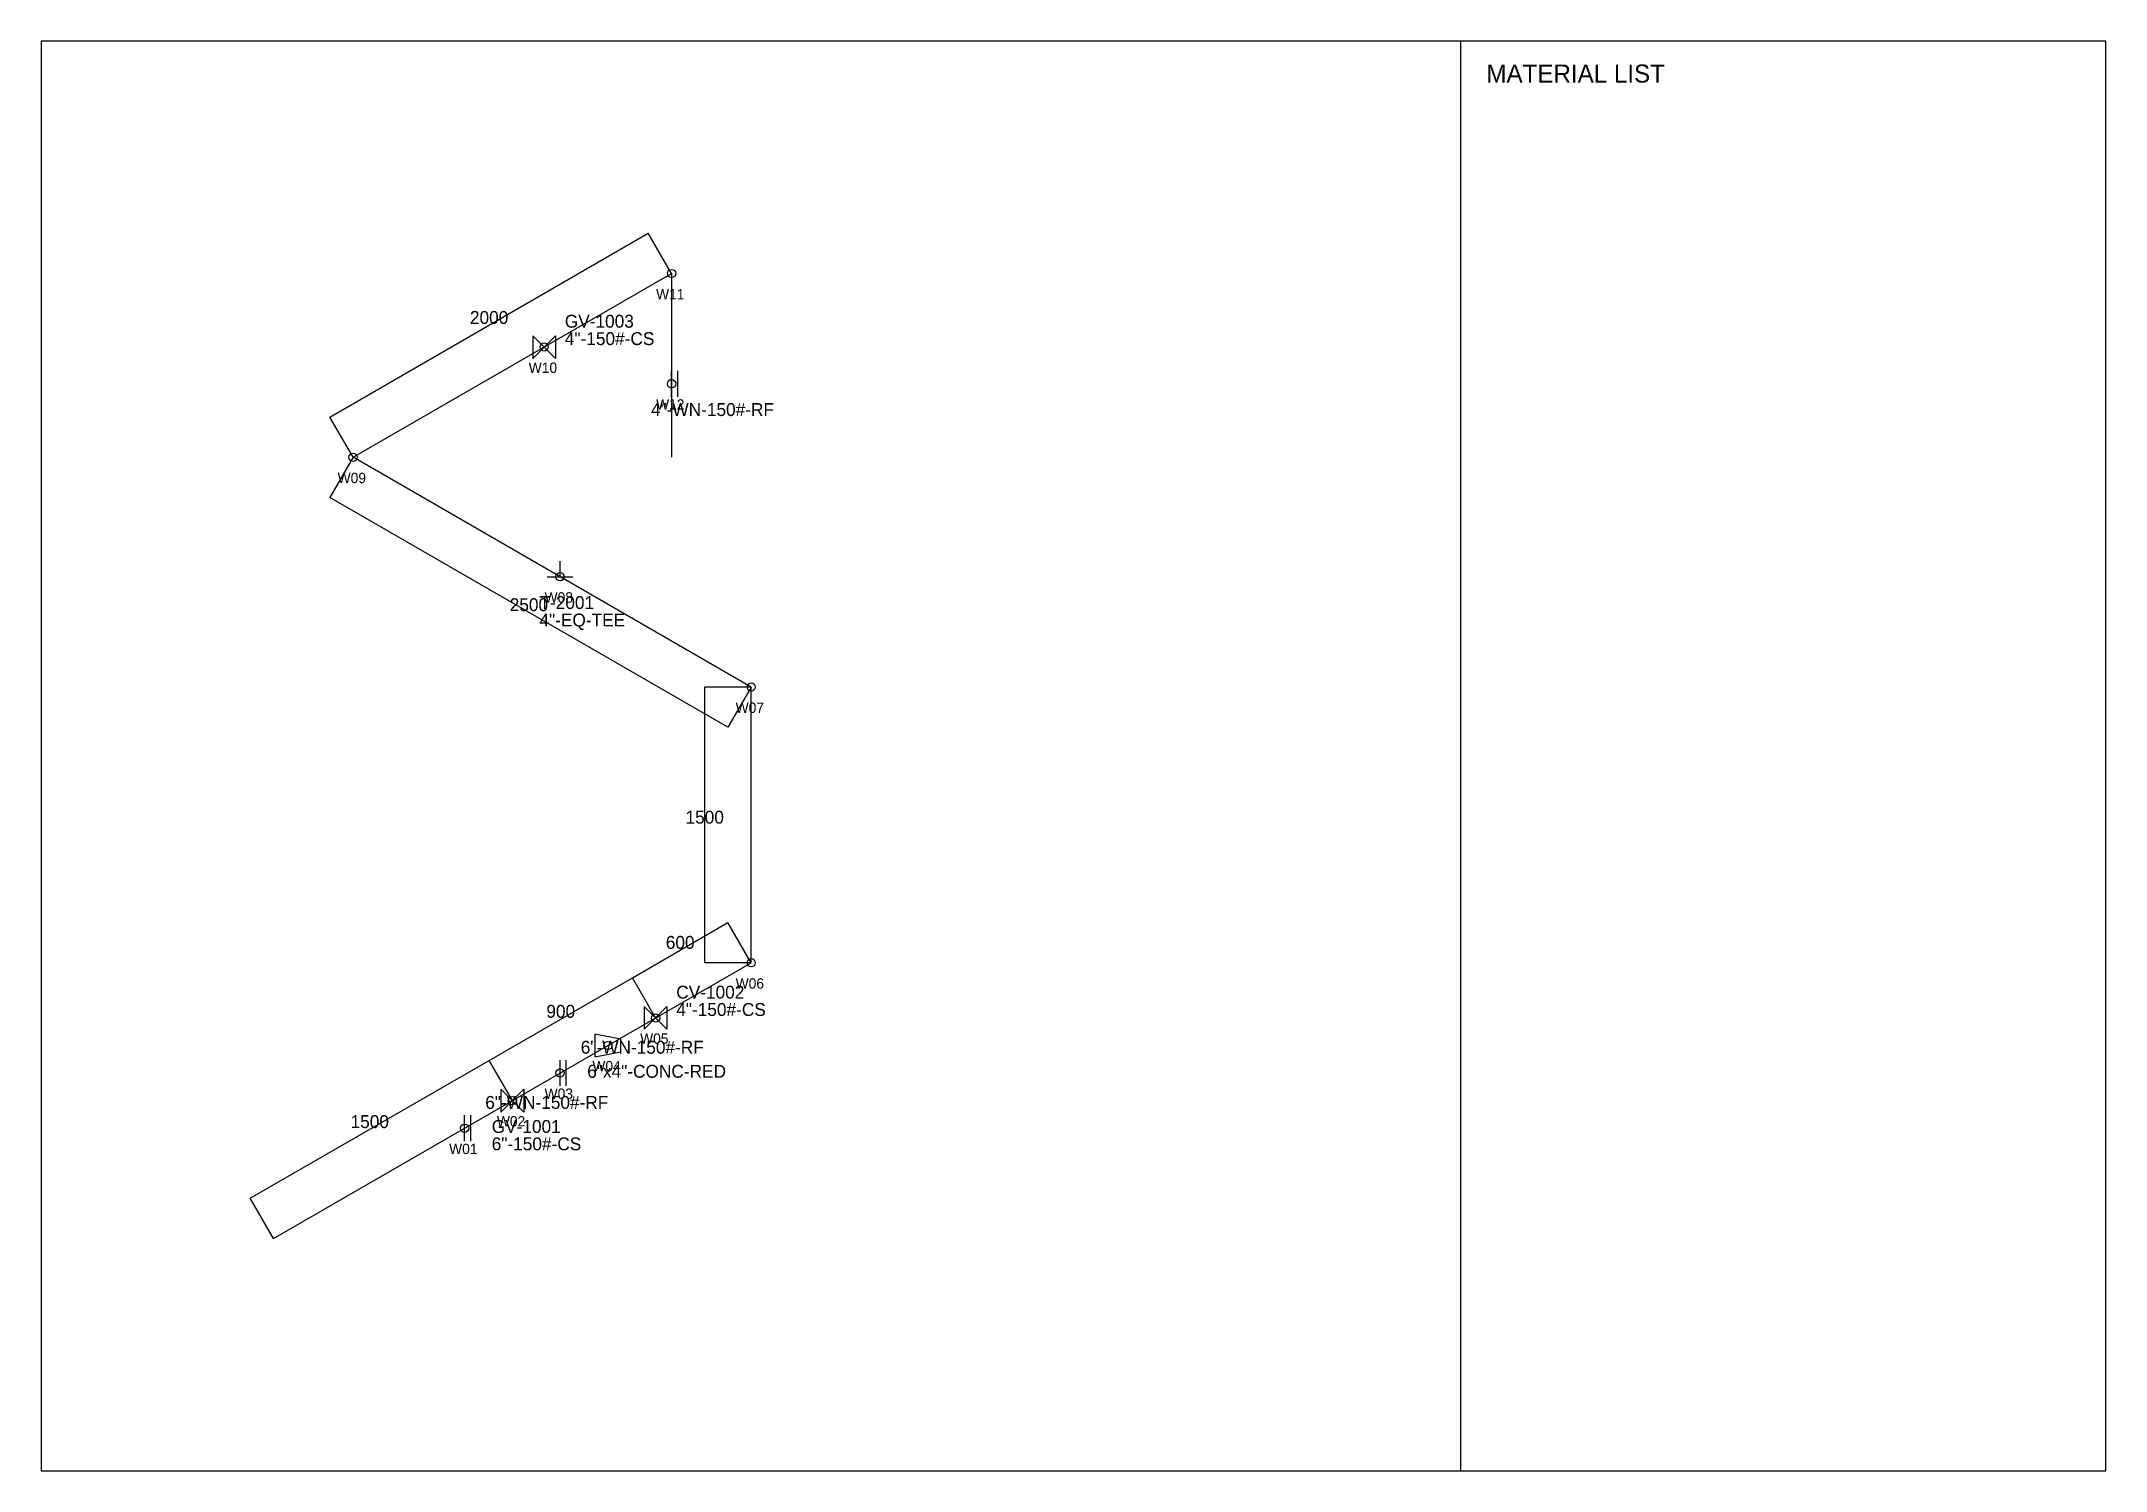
# Model space of a CAD drawing. Header units: metres. Extents: x 10 to 410, y 10 to 287.
import ezdxf
from ezdxf.enums import TextEntityAlignment as Align

# ---------------------------------------------------------------- set-up
doc = ezdxf.new("R2010")
doc.units = ezdxf.units.M
for name, color, linetype in [('ISO_ANNOTATION', 2, 'Continuous'), ('ISO_DIMENSION', 4, 'Continuous'), ('ISO_FRAME', 8, 'Continuous'), ('ISO_PIPE', 7, 'Continuous'), ('ISO_SYMBOL', 3, 'Continuous'), ('ISO_WELD', 6, 'Continuous')]:
    doc.layers.add(name, color=color, linetype=linetype)

msp = doc.modelspace()

# ---------------------------------------------------------------- linework, layer by layer
at = {"layer": 'ISO_DIMENSION'}
for p, q in [((65.92, 214.18), (127.62, 249.79)), ((132.12, 242), (127.62, 249.79)), ((70.42, 206.38), (65.92, 214.18)), ((70.42, 206.38), (65.92, 198.59)), ((143.04, 154.06), (65.92, 198.59)), ((138.54, 108.43), (138.54, 161.86)), ((147.54, 161.86), (138.54, 161.86)), ((147.54, 161.86), (143.04, 154.06)), ((124.53, 105.54), (143.04, 116.22)), ((147.54, 108.43), (143.04, 116.22)), ((147.54, 108.43), (138.54, 108.43)), ((96.77, 89.51), (124.53, 105.54)), ((129.03, 97.74), (124.53, 105.54)), ((129.03, 97.74), (124.53, 105.54)), ((50.5, 62.79), (96.77, 89.51)), ((101.27, 81.71), (96.77, 89.51)), ((101.27, 81.71), (96.77, 89.51)), ((55, 55), (50.5, 62.79))]:
    msp.add_line(p, q, dxfattribs=at)
at = {"layer": 'ISO_FRAME'}
for points in [[(10, 10), (410, 10), (410, 287), (10, 287)], [(285, 10), (410, 10), (410, 287), (285, 287)]]:
    msp.add_lwpolyline(points, close=True, dxfattribs=at)
at = {"layer": 'ISO_PIPE'}
msp.add_lwpolyline([(55, 55), (147.54, 108.43), (147.54, 161.86), (70.42, 206.38), (132.12, 242), (132.12, 206.38)], dxfattribs=at)
at = {"layer": 'ISO_SYMBOL'}
for p, q in [((132.12, 218.13), (132.12, 223.13)), ((133.32, 218.13), (133.32, 223.13)), ((110.52, 183.23), (110.52, 186.23)), ((108.02, 183.23), (113.02, 183.23)), ((110.52, 84.56), (110.52, 89.56)), ((111.72, 84.56), (111.72, 89.56)), ((92.02, 73.87), (92.02, 78.87)), ((93.22, 73.87), (93.22, 78.87))]:
    msp.add_line(p, q, dxfattribs=at)
for points in [[(105.24, 225.55), (109.64, 229.95), (109.64, 225.55), (105.24, 229.95)], [(126.83, 95.54), (131.23, 99.94), (131.23, 95.54), (126.83, 99.94)], [(117.28, 90.2), (122.28, 91.2), (122.28, 93.6), (117.28, 94.6)], [(99.07, 79.51), (103.47, 83.91), (103.47, 79.51), (99.07, 83.91)]]:
    msp.add_lwpolyline(points, close=True, dxfattribs=at)
at = {"layer": 'ISO_WELD'}
for centre in [(132.12, 242), (107.44, 227.75), (132.12, 220.63), (70.42, 206.38), (110.52, 183.23), (147.54, 161.86), (147.54, 108.43), (129.03, 97.74), (119.78, 92.4), (110.52, 87.06), (101.27, 81.71), (92.02, 76.37)]:
    msp.add_circle(centre, 0.8, dxfattribs=at)

# ---------------------------------------------------------------- texts
at = {"layer": 'ISO_ANNOTATION'}
for s, p in [('GV-1003', (111.44, 232.75)), ('4"-150#-CS', (111.44, 229.38)), ('4"-WN-150#-RF', (128.12, 215.63)), ('T-2001', (106.52, 178.23)), ('4"-EQ-TEE', (106.52, 174.85)), ('CV-1002', (133.03, 102.74)), ('4"-150#-CS', (133.03, 99.37)), ('6"-WN-150#-RF', (114.52, 92.06)), ('6"x4"-CONC-RED', (115.78, 87.4)), ('6"-WN-150#-RF', (96.02, 81.37)), ('GV-1001', (97.27, 76.71)), ('6"-150#-CS', (97.27, 73.34))]:
    msp.add_text(s, height=2.5, dxfattribs=at).set_placement(p, align=Align.MIDDLE_LEFT)
at = {"layer": 'ISO_DIMENSION'}
for s, p in [('2000', (96.77, 233.48)), ('2500', (104.48, 177.82)), ('1500', (138.54, 136.64)), ('600', (133.79, 112.38)), ('900', (110.65, 99.02)), ('1500', (73.64, 77.65))]:
    msp.add_text(s, height=2.5, dxfattribs=at).set_placement(p, align=Align.MIDDLE_CENTER)
at = {"layer": 'ISO_FRAME'}
msp.add_text('MATERIAL LIST', height=3.5, dxfattribs=at).set_placement((290, 279))
at = {"layer": 'ISO_WELD'}
for s, p in [('W11', (129.12, 238)), ('W10', (104.44, 223.75)), ('W12', (129.12, 216.63)), ('W09', (67.42, 202.38)), ('W08', (107.52, 179.23)), ('W07', (144.54, 157.86)), ('W06', (144.54, 104.43)), ('W05', (126.03, 93.74)), ('W04', (116.78, 88.4)), ('W03', (107.52, 83.06)), ('W02', (98.27, 77.71)), ('W01', (89.02, 72.37))]:
    msp.add_text(s, height=2, dxfattribs=at).set_placement(p, align=Align.MIDDLE_LEFT)

doc.saveas('drawing.dxf')
